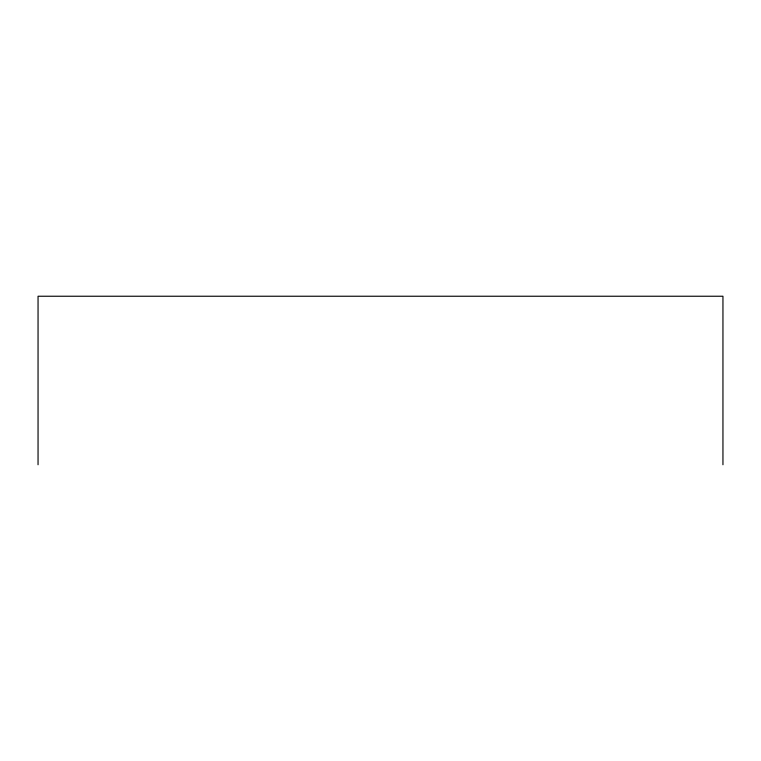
<?xml version="1.0" encoding="UTF-8"?>
<svg xmlns="http://www.w3.org/2000/svg" width="761" height="761" viewBox="0 0 761 761"><rect width="100%" height="100%" fill="white"/><g stroke="black" fill="none" stroke-linecap="round" stroke-linejoin="round"><path stroke-width="1.14" d="M722.95 464.762L722.95 296.238L38.05 296.238L38.05 464.762"/></g></svg>
